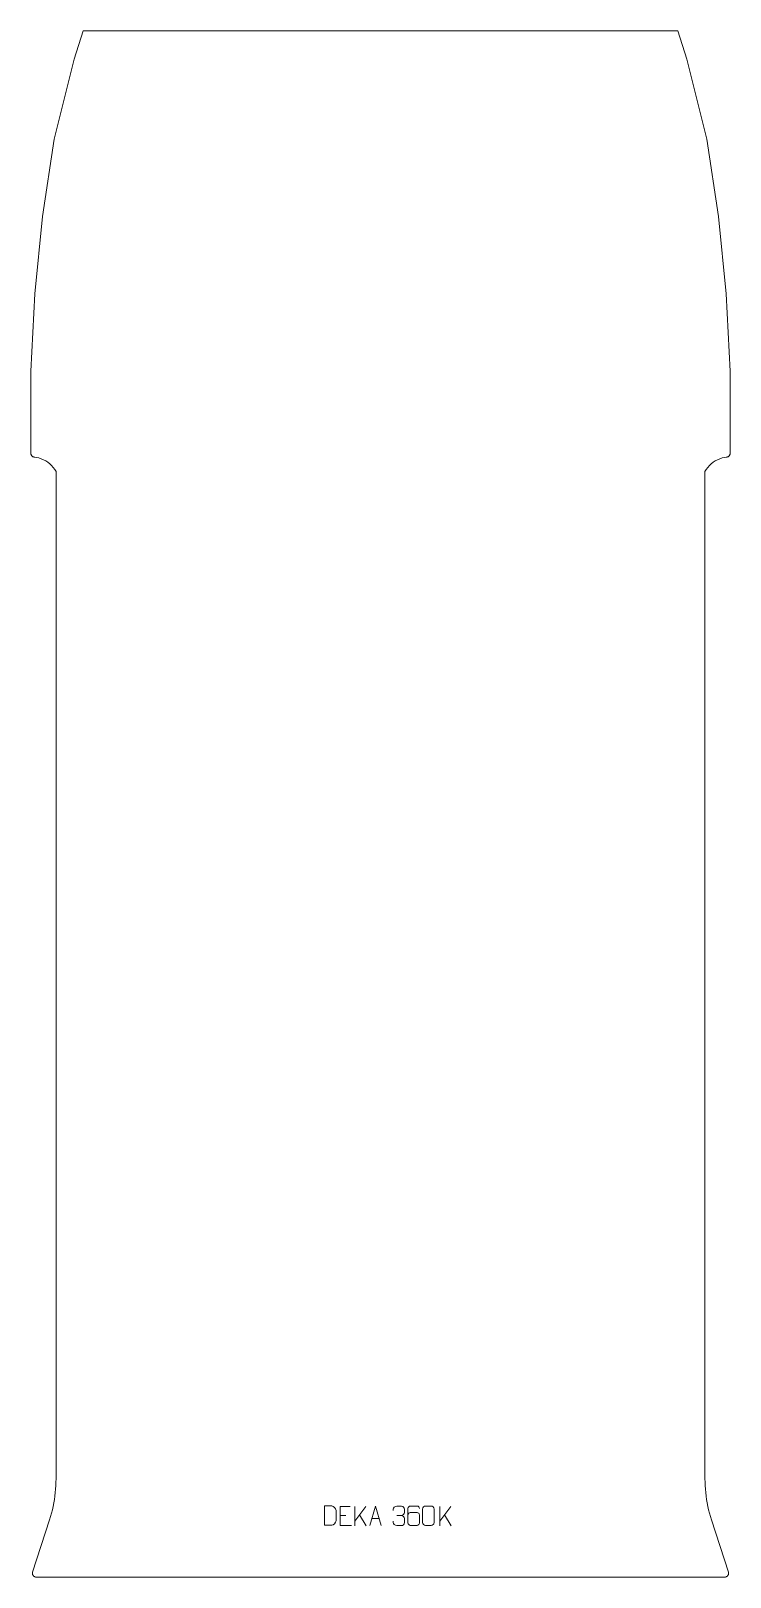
# Model space of a CAD drawing. Header units: millimetres. Extents: x -452 to 452, y -1270 to 730.
import ezdxf

# ---------------------------------------------------------------- set-up
doc = ezdxf.new("R2010")
doc.units = ezdxf.units.MM
doc.header["$MEASUREMENT"] = 0
doc.layers.add('layer 1', color=7, linetype='Continuous')

msp = doc.modelspace()

# ---------------------------------------------------------------- linework, layer by layer
at = {"layer": 'layer 1', "color": 242, "lineweight": 9}
msp.add_open_spline([(396.6427, 693.3213), (396.6427, 693.3213), (422.473, 589.9996), (422.473, 589.9996), (422.473, 589.9996), (422.473, 589.9996), (437.4732, 490.0001), (437.4732, 490.0001), (437.4732, 490.0001), (437.4732, 490.0001), (447.4728, 389.9998), (447.4728, 389.9998), (447.4728, 389.9998), (447.4728, 389.9998), (452.473, 290.0003), (452.473, 290.0003), (452.473, 290.0003), (452.473, 290.0003), (452.473, 183.1037), (452.473, 183.1037), (452.473, 183.1037), (452.473, 183.1037), (452.4118, 182.5687), (452.4118, 182.5687), (452.4118, 182.5687), (452.4118, 182.5687), (452.2881, 182.0446), (452.2881, 182.0446), (452.2881, 182.0446), (452.2881, 182.0446), (452.1035, 181.5382), (452.1035, 181.5382), (452.1035, 181.5382), (452.1035, 181.5382), (451.86, 181.0574), (451.86, 181.0574), (451.86, 181.0574), (451.86, 181.0574), (451.5623, 180.6096), (451.5623, 180.6096), (451.5623, 180.6096), (451.5623, 180.6096), (451.2133, 180.1991), (451.2133, 180.1991), (451.2133, 180.1991), (451.2133, 180.1991), (450.8186, 179.8322), (450.8186, 179.8322), (450.8186, 179.8322), (450.8186, 179.8322), (450.3834, 179.5151), (450.3834, 179.5151), (450.3834, 179.5151), (450.3834, 179.5151), (449.9135, 179.2511), (449.9135, 179.2511), (449.9135, 179.2511), (449.9135, 179.2511), (449.4158, 179.0451), (449.4158, 179.0451), (449.4158, 179.0451), (449.4158, 179.0451), (448.8978, 178.8986), (448.8978, 178.8986), (448.8978, 178.8986), (448.8978, 178.8986), (448.3656, 178.8142), (448.3656, 178.8142), (448.3656, 178.8142), (448.3656, 178.8142), (445.1769, 178.3573), (445.1769, 178.3573), (445.1769, 178.3573), (445.1769, 178.3573), (442.0407, 177.6199), (442.0407, 177.6199), (442.0407, 177.6199), (442.0407, 177.6199), (438.9825, 176.608), (438.9825, 176.608), (438.9825, 176.608), (438.9825, 176.608), (436.0258, 175.3296), (436.0258, 175.3296), (436.0258, 175.3296), (436.0258, 175.3296), (433.1942, 173.7951), (433.1942, 173.7951), (433.1942, 173.7951), (433.1942, 173.7951), (430.5083, 172.0155), (430.5083, 172.0155), (430.5083, 172.0155), (430.5083, 172.0155), (427.9913, 170.0058), (427.9913, 170.0058), (427.9913, 170.0058), (427.9913, 170.0058), (425.6617, 167.7812), (425.6617, 167.7812), (425.6617, 167.7812), (425.6617, 167.7812), (423.5384, 165.3582), (423.5384, 165.3582), (423.5384, 165.3582), (423.5384, 165.3582), (421.6372, 162.7586), (421.6372, 162.7586), (421.6372, 162.7586), (421.6372, 162.7586), (419.9729, 159.9998), (419.9729, 159.9998), (419.9729, 159.9998), (419.9729, 159.9998), (419.9729, -1142.7346), (419.9729, -1142.7346), (419.9729, -1142.7346), (419.9729, -1142.7346), (420.0324, -1147.241), (420.0324, -1147.241), (420.0324, -1147.241), (420.0324, -1147.241), (420.2092, -1151.7438), (420.2092, -1151.7438), (420.2092, -1151.7438), (420.2092, -1151.7438), (420.5043, -1156.2413), (420.5043, -1156.2413), (420.5043, -1156.2413), (420.5043, -1156.2413), (420.9166, -1160.729), (420.9166, -1160.729), (420.9166, -1160.729), (420.9166, -1160.729), (421.446, -1165.2041), (421.446, -1165.2041), (421.446, -1165.2041), (421.446, -1165.2041), (422.0928, -1169.664), (422.0928, -1169.664), (422.0928, -1169.664), (422.0928, -1169.664), (422.8561, -1174.1057), (422.8561, -1174.1057), (422.8561, -1174.1057), (422.8561, -1174.1057), (423.7356, -1178.5248), (423.7356, -1178.5248), (423.7356, -1178.5248), (423.7356, -1178.5248), (424.7306, -1182.9209), (424.7306, -1182.9209), (424.7306, -1182.9209), (424.7306, -1182.9209), (425.8403, -1187.2887), (425.8403, -1187.2887), (425.8403, -1187.2887), (425.8403, -1187.2887), (427.0637, -1191.6263), (427.0637, -1191.6263), (427.0637, -1191.6263), (427.0637, -1191.6263), (428.4001, -1195.9298), (428.4001, -1195.9298), (428.4001, -1195.9298), (428.4001, -1195.9298), (450.3726, -1263.5368), (450.3726, -1263.5368), (450.3726, -1263.5368), (450.3726, -1263.5368), (450.5539, -1264.29), (450.5539, -1264.29), (450.5539, -1264.29), (450.5539, -1264.29), (450.6144, -1265.0623), (450.6144, -1265.0623), (450.6144, -1265.0623), (450.6144, -1265.0623), (450.5539, -1265.8345), (450.5539, -1265.8345), (450.5539, -1265.8345), (450.5539, -1265.8345), (450.3726, -1266.5877), (450.3726, -1266.5877), (450.3726, -1266.5877), (450.3726, -1266.5877), (450.0759, -1267.304), (450.0759, -1267.304), (450.0759, -1267.304), (450.0759, -1267.304), (449.6717, -1267.9641), (449.6717, -1267.9641), (449.6717, -1267.9641), (449.6717, -1267.9641), (449.1688, -1268.5532), (449.1688, -1268.5532), (449.1688, -1268.5532), (449.1688, -1268.5532), (448.5797, -1269.0569), (448.5797, -1269.0569), (448.5797, -1269.0569), (448.5797, -1269.0569), (447.9188, -1269.4611), (447.9188, -1269.4611), (447.9188, -1269.4611), (447.9188, -1269.4611), (447.2036, -1269.7578), (447.2036, -1269.7578), (447.2036, -1269.7578), (447.2036, -1269.7578), (446.45, -1269.9391), (446.45, -1269.9391), (446.45, -1269.9391), (446.45, -1269.9391), (445.6771, -1269.9995), (445.6771, -1269.9995), (445.6771, -1269.9995), (445.6771, -1269.9995), (-445.6771, -1269.9995), (-445.6771, -1269.9995), (-445.6771, -1269.9995), (-445.6771, -1269.9995), (-446.4493, -1269.9391), (-446.4493, -1269.9391), (-446.4493, -1269.9391), (-446.4493, -1269.9391), (-447.2028, -1269.7578), (-447.2028, -1269.7578), (-447.2028, -1269.7578), (-447.2028, -1269.7578), (-447.9188, -1269.4611), (-447.9188, -1269.4611), (-447.9188, -1269.4611), (-447.9188, -1269.4611), (-448.5789, -1269.0569), (-448.5789, -1269.0569), (-448.5789, -1269.0569), (-448.5789, -1269.0569), (-449.168, -1268.5532), (-449.168, -1268.5532), (-449.168, -1268.5532), (-449.168, -1268.5532), (-449.6717, -1267.9641), (-449.6717, -1267.9641), (-449.6717, -1267.9641), (-449.6717, -1267.9641), (-450.0759, -1267.304), (-450.0759, -1267.304), (-450.0759, -1267.304), (-450.0759, -1267.304), (-450.3728, -1266.5877), (-450.3728, -1266.5877), (-450.3728, -1266.5877), (-450.3728, -1266.5877), (-450.5532, -1265.8345), (-450.5532, -1265.8345), (-450.5532, -1265.8345), (-450.5532, -1265.8345), (-450.6144, -1265.0623), (-450.6144, -1265.0623), (-450.6144, -1265.0623), (-450.6144, -1265.0623), (-450.5532, -1264.29), (-450.5532, -1264.29), (-450.5532, -1264.29), (-450.5532, -1264.29), (-450.3728, -1263.5368), (-450.3728, -1263.5368), (-450.3728, -1263.5368), (-450.3728, -1263.5368), (-428.4001, -1195.9298), (-428.4001, -1195.9298), (-428.4001, -1195.9298), (-428.4001, -1195.9298), (-427.0637, -1191.6263), (-427.0637, -1191.6263), (-427.0637, -1191.6263), (-427.0637, -1191.6263), (-425.8395, -1187.2887), (-425.8395, -1187.2887), (-425.8395, -1187.2887), (-425.8395, -1187.2887), (-424.7299, -1182.9209), (-424.7299, -1182.9209), (-424.7299, -1182.9209), (-424.7299, -1182.9209), (-423.7356, -1178.5248), (-423.7356, -1178.5248), (-423.7356, -1178.5248), (-423.7356, -1178.5248), (-422.8561, -1174.1057), (-422.8561, -1174.1057), (-422.8561, -1174.1057), (-422.8561, -1174.1057), (-422.093, -1169.664), (-422.093, -1169.664), (-422.093, -1169.664), (-422.093, -1169.664), (-421.446, -1165.2041), (-421.446, -1165.2041), (-421.446, -1165.2041), (-421.446, -1165.2041), (-420.9156, -1160.729), (-420.9156, -1160.729), (-420.9156, -1160.729), (-420.9156, -1160.729), (-420.5033, -1156.2413), (-420.5033, -1156.2413), (-420.5033, -1156.2413), (-420.5033, -1156.2413), (-420.2084, -1151.7438), (-420.2084, -1151.7438), (-420.2084, -1151.7438), (-420.2084, -1151.7438), (-420.0316, -1147.241), (-420.0316, -1147.241), (-420.0316, -1147.241), (-420.0316, -1147.241), (-419.9729, -1142.7346), (-419.9729, -1142.7346), (-419.9729, -1142.7346), (-419.9729, -1142.7346), (-419.9729, 159.9998), (-419.9729, 159.9998), (-419.9729, 159.9998), (-419.9729, 159.9998), (-421.6362, 162.7586), (-421.6362, 162.7586), (-421.6362, 162.7586), (-421.6362, 162.7586), (-423.5376, 165.3582), (-423.5376, 165.3582), (-423.5376, 165.3582), (-423.5376, 165.3582), (-425.662, 167.7812), (-425.662, 167.7812), (-425.662, 167.7812), (-425.662, 167.7812), (-427.9913, 170.0058), (-427.9913, 170.0058), (-427.9913, 170.0058), (-427.9913, 170.0058), (-430.5085, 172.0155), (-430.5085, 172.0155), (-430.5085, 172.0155), (-430.5085, 172.0155), (-433.1935, 173.7951), (-433.1935, 173.7951), (-433.1935, 173.7951), (-433.1935, 173.7951), (-436.0258, 175.3296), (-436.0258, 175.3296), (-436.0258, 175.3296), (-436.0258, 175.3296), (-438.9827, 176.608), (-438.9827, 176.608), (-438.9827, 176.608), (-438.9827, 176.608), (-442.0407, 177.6199), (-442.0407, 177.6199), (-442.0407, 177.6199), (-442.0407, 177.6199), (-445.1762, 178.3573), (-445.1762, 178.3573), (-445.1762, 178.3573), (-445.1762, 178.3573), (-448.3648, 178.8142), (-448.3648, 178.8142), (-448.3648, 178.8142), (-448.3648, 178.8142), (-448.897, 178.8986), (-448.897, 178.8986), (-448.897, 178.8986), (-448.897, 178.8986), (-449.4158, 179.0451), (-449.4158, 179.0451), (-449.4158, 179.0451), (-449.4158, 179.0451), (-449.9135, 179.2511), (-449.9135, 179.2511), (-449.9135, 179.2511), (-449.9135, 179.2511), (-450.3827, 179.5151), (-450.3827, 179.5151), (-450.3827, 179.5151), (-450.3827, 179.5151), (-450.8179, 179.8322), (-450.8179, 179.8322), (-450.8179, 179.8322), (-450.8179, 179.8322), (-451.2133, 180.1991), (-451.2133, 180.1991), (-451.2133, 180.1991), (-451.2133, 180.1991), (-451.5616, 180.6096), (-451.5616, 180.6096), (-451.5616, 180.6096), (-451.5616, 180.6096), (-451.86, 181.0574), (-451.86, 181.0574), (-451.86, 181.0574), (-451.86, 181.0574), (-452.1025, 181.5382), (-452.1025, 181.5382), (-452.1025, 181.5382), (-452.1025, 181.5382), (-452.2884, 182.0446), (-452.2884, 182.0446), (-452.2884, 182.0446), (-452.2884, 182.0446), (-452.4118, 182.5687), (-452.4118, 182.5687), (-452.4118, 182.5687), (-452.4118, 182.5687), (-452.473, 183.1037), (-452.473, 183.1037), (-452.473, 183.1037), (-452.473, 183.1037), (-452.473, 290.0003), (-452.473, 290.0003), (-452.473, 290.0003), (-452.473, 290.0003), (-447.4728, 389.9998), (-447.4728, 389.9998), (-447.4728, 389.9998), (-447.4728, 389.9998), (-437.4732, 490.0001), (-437.4732, 490.0001), (-437.4732, 490.0001), (-437.4732, 490.0001), (-422.473, 589.9996), (-422.473, 589.9996), (-422.473, 589.9996), (-422.473, 589.9996), (-396.6427, 693.3213), (-396.6427, 693.3213), (-396.6427, 693.3213), (-396.6427, 693.3213), (-384.7738, 729.9998), (-384.7738, 729.9998), (-384.7738, 729.9998), (-384.7738, 729.9998), (384.7746, 729.9998), (384.7746, 729.9998), (384.7746, 729.9998), (384.7746, 729.9998), (396.6427, 693.3213), (396.6427, 693.3213)], degree=3, knots=[0, 0, 0, 0, 0.008849558, 0.008849558, 0.008849558, 0.008849558, 0.017699115, 0.017699115, 0.017699115, 0.017699115, 0.026548673, 0.026548673, 0.026548673, 0.026548673, 0.03539823, 0.03539823, 0.03539823, 0.03539823, 0.044247788, 0.044247788, 0.044247788, 0.044247788, 0.053097345, 0.053097345, 0.053097345, 0.053097345, 0.061946903, 0.061946903, 0.061946903, 0.061946903, 0.07079646, 0.07079646, 0.07079646, 0.07079646, 0.079646018, 0.079646018, 0.079646018, 0.079646018, 0.088495575, 0.088495575, 0.088495575, 0.088495575, 0.097345133, 0.097345133, 0.097345133, 0.097345133, 0.10619469, 0.10619469, 0.10619469, 0.10619469, 0.115044248, 0.115044248, 0.115044248, 0.115044248, 0.123893805, 0.123893805, 0.123893805, 0.123893805, 0.132743363, 0.132743363, 0.132743363, 0.132743363, 0.14159292, 0.14159292, 0.14159292, 0.14159292, 0.150442478, 0.150442478, 0.150442478, 0.150442478, 0.159292035, 0.159292035, 0.159292035, 0.159292035, 0.168141593, 0.168141593, 0.168141593, 0.168141593, 0.17699115, 0.17699115, 0.17699115, 0.17699115, 0.185840708, 0.185840708, 0.185840708, 0.185840708, 0.194690265, 0.194690265, 0.194690265, 0.194690265, 0.203539823, 0.203539823, 0.203539823, 0.203539823, 0.212389381, 0.212389381, 0.212389381, 0.212389381, 0.221238938, 0.221238938, 0.221238938, 0.221238938, 0.230088496, 0.230088496, 0.230088496, 0.230088496, 0.238938053, 0.238938053, 0.238938053, 0.238938053, 0.247787611, 0.247787611, 0.247787611, 0.247787611, 0.256637168, 0.256637168, 0.256637168, 0.256637168, 0.265486726, 0.265486726, 0.265486726, 0.265486726, 0.274336283, 0.274336283, 0.274336283, 0.274336283, 0.283185841, 0.283185841, 0.283185841, 0.283185841, 0.292035398, 0.292035398, 0.292035398, 0.292035398, 0.300884956, 0.300884956, 0.300884956, 0.300884956, 0.309734513, 0.309734513, 0.309734513, 0.309734513, 0.318584071, 0.318584071, 0.318584071, 0.318584071, 0.327433628, 0.327433628, 0.327433628, 0.327433628, 0.336283186, 0.336283186, 0.336283186, 0.336283186, 0.345132743, 0.345132743, 0.345132743, 0.345132743, 0.353982301, 0.353982301, 0.353982301, 0.353982301, 0.362831858, 0.362831858, 0.362831858, 0.362831858, 0.371681416, 0.371681416, 0.371681416, 0.371681416, 0.380530973, 0.380530973, 0.380530973, 0.380530973, 0.389380531, 0.389380531, 0.389380531, 0.389380531, 0.398230088, 0.398230088, 0.398230088, 0.398230088, 0.407079646, 0.407079646, 0.407079646, 0.407079646, 0.415929204, 0.415929204, 0.415929204, 0.415929204, 0.424778761, 0.424778761, 0.424778761, 0.424778761, 0.433628319, 0.433628319, 0.433628319, 0.433628319, 0.442477876, 0.442477876, 0.442477876, 0.442477876, 0.451327434, 0.451327434, 0.451327434, 0.451327434, 0.460176991, 0.460176991, 0.460176991, 0.460176991, 0.469026549, 0.469026549, 0.469026549, 0.469026549, 0.477876106, 0.477876106, 0.477876106, 0.477876106, 0.486725664, 0.486725664, 0.486725664, 0.486725664, 0.495575221, 0.495575221, 0.495575221, 0.495575221, 0.504424779, 0.504424779, 0.504424779, 0.504424779, 0.513274336, 0.513274336, 0.513274336, 0.513274336, 0.522123894, 0.522123894, 0.522123894, 0.522123894, 0.530973451, 0.530973451, 0.530973451, 0.530973451, 0.539823009, 0.539823009, 0.539823009, 0.539823009, 0.548672566, 0.548672566, 0.548672566, 0.548672566, 0.557522124, 0.557522124, 0.557522124, 0.557522124, 0.566371681, 0.566371681, 0.566371681, 0.566371681, 0.575221239, 0.575221239, 0.575221239, 0.575221239, 0.584070796, 0.584070796, 0.584070796, 0.584070796, 0.592920354, 0.592920354, 0.592920354, 0.592920354, 0.601769912, 0.601769912, 0.601769912, 0.601769912, 0.610619469, 0.610619469, 0.610619469, 0.610619469, 0.619469027, 0.619469027, 0.619469027, 0.619469027, 0.628318584, 0.628318584, 0.628318584, 0.628318584, 0.637168142, 0.637168142, 0.637168142, 0.637168142, 0.646017699, 0.646017699, 0.646017699, 0.646017699, 0.654867257, 0.654867257, 0.654867257, 0.654867257, 0.663716814, 0.663716814, 0.663716814, 0.663716814, 0.672566372, 0.672566372, 0.672566372, 0.672566372, 0.681415929, 0.681415929, 0.681415929, 0.681415929, 0.690265487, 0.690265487, 0.690265487, 0.690265487, 0.699115044, 0.699115044, 0.699115044, 0.699115044, 0.707964602, 0.707964602, 0.707964602, 0.707964602, 0.716814159, 0.716814159, 0.716814159, 0.716814159, 0.725663717, 0.725663717, 0.725663717, 0.725663717, 0.734513274, 0.734513274, 0.734513274, 0.734513274, 0.743362832, 0.743362832, 0.743362832, 0.743362832, 0.752212389, 0.752212389, 0.752212389, 0.752212389, 0.761061947, 0.761061947, 0.761061947, 0.761061947, 0.769911504, 0.769911504, 0.769911504, 0.769911504, 0.778761062, 0.778761062, 0.778761062, 0.778761062, 0.787610619, 0.787610619, 0.787610619, 0.787610619, 0.796460177, 0.796460177, 0.796460177, 0.796460177, 0.805309735, 0.805309735, 0.805309735, 0.805309735, 0.814159292, 0.814159292, 0.814159292, 0.814159292, 0.82300885, 0.82300885, 0.82300885, 0.82300885, 0.831858407, 0.831858407, 0.831858407, 0.831858407, 0.840707965, 0.840707965, 0.840707965, 0.840707965, 0.849557522, 0.849557522, 0.849557522, 0.849557522, 0.85840708, 0.85840708, 0.85840708, 0.85840708, 0.867256637, 0.867256637, 0.867256637, 0.867256637, 0.876106195, 0.876106195, 0.876106195, 0.876106195, 0.884955752, 0.884955752, 0.884955752, 0.884955752, 0.89380531, 0.89380531, 0.89380531, 0.89380531, 0.902654867, 0.902654867, 0.902654867, 0.902654867, 0.911504425, 0.911504425, 0.911504425, 0.911504425, 0.920353982, 0.920353982, 0.920353982, 0.920353982, 0.92920354, 0.92920354, 0.92920354, 0.92920354, 0.938053097, 0.938053097, 0.938053097, 0.938053097, 0.946902655, 0.946902655, 0.946902655, 0.946902655, 0.955752212, 0.955752212, 0.955752212, 0.955752212, 0.96460177, 0.96460177, 0.96460177, 0.96460177, 0.973451327, 0.973451327, 0.973451327, 0.973451327, 0.982300885, 0.982300885, 0.982300885, 0.982300885, 1, 1, 1, 1], dxfattribs=at)
at = {"layer": 'layer 1', "color": 250, "lineweight": 9}
for points, knots in [([(-72.4293, -1202.8558), (-70.0975, -1202.8554), (-65.1473, -1202.8794), (-62.8158, -1202.8797), (-62.8158, -1202.8797), (-60.8908, -1202.9851), (-57.5722, -1199.4435), (-57.5834, -1197.4262), (-57.5834, -1197.4262), (-57.5838, -1191.6561), (-57.5838, -1189.4864), (-57.5834, -1183.7171), (-57.5834, -1183.7171), (-57.5877, -1181.579), (-60.9622, -1177.9189), (-63.1146, -1177.9324), (-63.1146, -1177.9324), (-65.4403, -1177.9324), (-70.1646, -1177.9324), (-72.4907, -1177.9324), (-72.4907, -1177.9324), (-72.4903, -1183.6793), (-72.429, -1197.1085), (-72.4293, -1202.8558)], [0, 0, 0, 0, 0.142857143, 0.142857143, 0.142857143, 0.142857143, 0.285714286, 0.285714286, 0.285714286, 0.285714286, 0.428571429, 0.428571429, 0.428571429, 0.428571429, 0.571428571, 0.571428571, 0.571428571, 0.571428571, 0.714285714, 0.714285714, 0.714285714, 0.714285714, 1, 1, 1, 1]), ([(-39.3312, -1178.5275), (-39.3312, -1178.5275), (-52.2051, -1178.5275), (-52.2051, -1178.5275), (-52.2051, -1178.5275), (-52.2051, -1178.5275), (-52.2051, -1203.4811), (-52.2051, -1203.4811), (-52.2051, -1203.4811), (-52.2051, -1203.4811), (-37.3393, -1203.4811), (-37.3393, -1203.4811)], [0, 0, 0, 0, 0.25, 0.25, 0.25, 0.25, 0.5, 0.5, 0.5, 0.5, 1, 1, 1, 1]), ([(-13.9297, -1203.413), (-13.9297, -1203.413), (-6.5587, -1178.4595), (-6.5587, -1178.4595), (-6.5587, -1178.4595), (-6.5587, -1178.4595), (1.0112, -1203.413), (1.0112, -1203.413)], [0, 0, 0, 0, 0.333333333, 0.333333333, 0.333333333, 0.333333333, 1, 1, 1, 1]), ([(16.2749, -1184.0946), (16.2749, -1184.0946), (16.2749, -1182.2374), (16.2749, -1182.2374), (16.2749, -1182.2374), (16.2606, -1180.4955), (18.9251, -1178.3774), (20.9842, -1178.4001), (20.9842, -1178.4001), (23.0483, -1178.4001), (25.1123, -1178.4001), (27.176, -1178.4001), (27.176, -1178.4001), (29.3705, -1178.3913), (30.9688, -1180.2381), (31.0132, -1182.1502), (31.0132, -1182.1502), (31.0128, -1183.5853), (31.0128, -1185.0204), (31.0132, -1186.4559), (31.0132, -1186.4559), (30.9646, -1188.1094), (29.362, -1190.3394), (27.1637, -1190.3294), (27.1637, -1190.3294), (29.3674, -1190.3406), (30.9754, -1192.1438), (31.0294, -1194.2033), (31.0294, -1194.2033), (31.029, -1195.988), (31.029, -1197.7727), (31.0294, -1199.5578), (31.0294, -1199.5578), (31.0395, -1201.6192), (28.9846, -1203.3823), (27.1637, -1203.3742), (27.1637, -1203.3742), (25.0984, -1203.3739), (23.0332, -1203.3739), (20.9676, -1203.3742), (20.9676, -1203.3742), (18.799, -1203.3627), (16.268, -1200.9625), (16.2494, -1199.5007), (16.2494, -1199.5007), (16.2494, -1199.5007), (16.2494, -1197.5921), (16.2494, -1197.5921)], [0, 0, 0, 0, 0.076923077, 0.076923077, 0.076923077, 0.076923077, 0.153846154, 0.153846154, 0.153846154, 0.153846154, 0.230769231, 0.230769231, 0.230769231, 0.230769231, 0.307692308, 0.307692308, 0.307692308, 0.307692308, 0.384615385, 0.384615385, 0.384615385, 0.384615385, 0.461538462, 0.461538462, 0.461538462, 0.461538462, 0.538461538, 0.538461538, 0.538461538, 0.538461538, 0.615384615, 0.615384615, 0.615384615, 0.615384615, 0.692307692, 0.692307692, 0.692307692, 0.692307692, 0.769230769, 0.769230769, 0.769230769, 0.769230769, 0.846153846, 0.846153846, 0.846153846, 0.846153846, 1, 1, 1, 1]), ([(50.4069, -1181.1541), (50.3828, -1179.8146), (49.0266, -1178.1614), (47.4547, -1178.1957), (47.4547, -1178.1957), (44.4699, -1178.196), (41.4847, -1178.196), (38.4993, -1178.1957), (38.4993, -1178.1957), (37.2802, -1178.1808), (35.552, -1179.6184), (35.547, -1181.1541), (35.547, -1181.1541), (35.5473, -1187.5146), (35.5473, -1193.8754), (35.547, -1200.2361), (35.547, -1200.2361), (35.5517, -1201.399), (37.2802, -1203.1701), (38.4993, -1203.1945), (38.4993, -1203.1945), (41.4847, -1203.1942), (44.4699, -1203.1942), (47.4547, -1203.1945), (47.4547, -1203.1945), (48.7328, -1203.1507), (50.4025, -1201.5362), (50.4069, -1200.2361), (50.4069, -1200.2361), (50.4069, -1196.6528), (50.4069, -1193.0697), (50.4069, -1189.487), (50.4069, -1189.487), (50.3684, -1188.0088), (48.7857, -1186.5759), (47.4547, -1186.5779), (47.4547, -1186.5779), (44.4699, -1186.5776), (41.4847, -1186.5776), (38.4993, -1186.5779), (38.4993, -1186.5779), (37.1698, -1186.5729), (35.5268, -1188.0802), (35.5685, -1189.5087)], [0, 0, 0, 0, 0.083333333, 0.083333333, 0.083333333, 0.083333333, 0.166666667, 0.166666667, 0.166666667, 0.166666667, 0.25, 0.25, 0.25, 0.25, 0.333333333, 0.333333333, 0.333333333, 0.333333333, 0.416666667, 0.416666667, 0.416666667, 0.416666667, 0.5, 0.5, 0.5, 0.5, 0.583333333, 0.583333333, 0.583333333, 0.583333333, 0.666666667, 0.666666667, 0.666666667, 0.666666667, 0.75, 0.75, 0.75, 0.75, 0.833333333, 0.833333333, 0.833333333, 0.833333333, 1, 1, 1, 1]), ([(58.3297, -1178.1955), (60.6958, -1178.1955), (63.0623, -1178.1955), (65.4288, -1178.1955), (65.4288, -1178.1955), (67.4093, -1178.1599), (69.4353, -1179.6542), (69.4624, -1182.0963), (69.4624, -1182.0963), (69.462, -1187.8537), (69.462, -1193.6115), (69.4624, -1199.3697), (69.4624, -1199.3697), (69.3203, -1201.6973), (67.6139, -1203.1796), (65.4288, -1203.1904), (65.4288, -1203.1904), (63.0564, -1203.19), (60.684, -1203.19), (58.312, -1203.1904), (58.312, -1203.1904), (56.3535, -1203.296), (54.3471, -1201.4081), (54.3585, -1199.3871), (54.3585, -1199.3871), (54.3589, -1193.6065), (54.3589, -1187.8262), (54.3585, -1182.0464), (54.3585, -1182.0464), (54.3628, -1179.9044), (56.1399, -1178.1819), (58.3297, -1178.1955)], [0, 0, 0, 0, 0.111111111, 0.111111111, 0.111111111, 0.111111111, 0.222222222, 0.222222222, 0.222222222, 0.222222222, 0.333333333, 0.333333333, 0.333333333, 0.333333333, 0.444444444, 0.444444444, 0.444444444, 0.444444444, 0.555555556, 0.555555556, 0.555555556, 0.555555556, 0.666666667, 0.666666667, 0.666666667, 0.666666667, 0.777777778, 0.777777778, 0.777777778, 0.777777778, 1, 1, 1, 1])]:
    msp.add_open_spline(points, degree=3, knots=knots, dxfattribs=at)
for points in [[(-33.268, -1178.863), (-33.268, -1178.863), (-33.268, -1203.8166), (-33.268, -1203.8166)], [(-18.8918, -1178.863), (-18.8918, -1178.863), (-33.268, -1197.5027), (-33.268, -1197.5027)], [(76.732, -1178.863), (76.732, -1178.863), (76.732, -1203.8166), (76.732, -1203.8166)], [(91.1082, -1178.863), (91.1082, -1178.863), (76.732, -1197.5027), (76.732, -1197.5027)], [(-52.2051, -1190.4072), (-52.2051, -1190.4072), (-45.037, -1190.4072), (-45.037, -1190.4072)], [(-18.5665, -1203.7208), (-18.5665, -1203.7208), (-27.037, -1189.4072), (-27.037, -1189.4072)], [(-11.2071, -1194.1636), (-11.2071, -1194.1636), (-1.7114, -1194.1636), (-1.7114, -1194.1636)], [(20.9846, -1190.3398), (20.9846, -1190.3398), (27.181, -1190.3398), (27.181, -1190.3398)], [(91.4335, -1203.7208), (91.4335, -1203.7208), (82.963, -1189.4072), (82.963, -1189.4072)]]:
    msp.add_open_spline(points, degree=3, dxfattribs=at)

doc.saveas('drawing.dxf')
